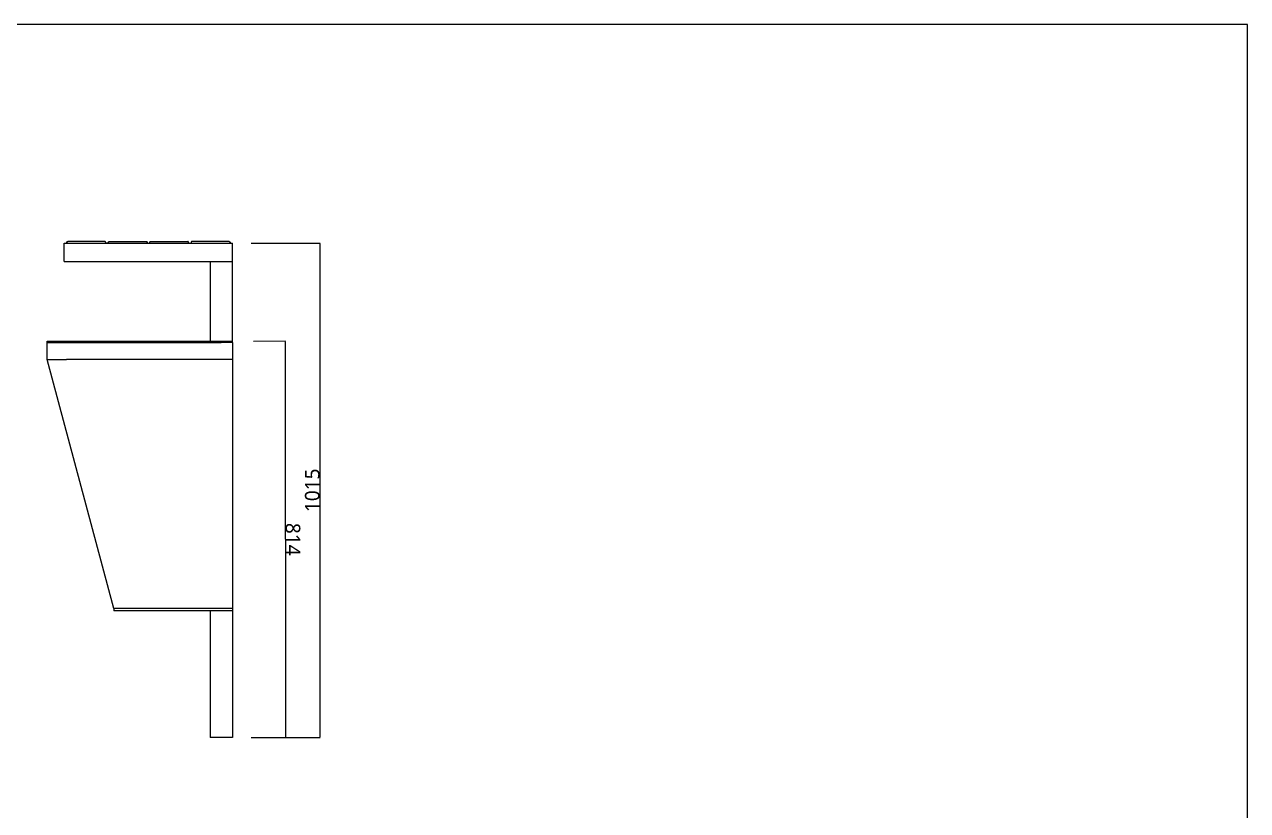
# Model space of a CAD drawing. Header units: millimetres. Extents: x 1422 to 6060, y -58 to 3182.
# Drawn here: x 3547 to 6055, y 1569 to 3182 of the extents above; entities that cross this region are included whole.
import ezdxf

# ---------------------------------------------------------------- set-up
doc = ezdxf.new("R2010")
doc.units = ezdxf.units.MM
doc.header["$MEASUREMENT"] = 0
doc.layers.add('Domyślny', color=7, linetype='Continuous', true_color=0x000000)
doc.layers.add('Utwórz2D linie widoczne', color=7, linetype='Continuous', true_color=0x000000)
doc.styles.add('Roboto', font='Roboto-Regular.ttf')
doc.dimstyles.new('Domyślny', dxfattribs={"dimtxt": 30, "dimasz": 1, "dimexe": 0.5, "dimexo": 0.5, "dimgap": 0.25, "dimtad": 1, "dimtoh": 1, "dimdec": 0, "dimzin": 1, "dimdsep": 46, "dimtxsty": 'Roboto', "dimcen": 0.5, "dimazin": 0, "dimtfac": 1, "dimtdec": 4, "dimtix": 1, "dimtmove": 1, "dimatfit": 3, "dimfxl": 0, "dimtolj": 1, "dimtzin": 1, "dimarcsym": 0})

# ---------------------------------------------------------------- blocks, each defined once
blk = doc.blocks.new('*D3')
at = {"layer": 'Defpoints', "color": 0}
for p in [(4016.6, 2532.6), (4017, 1719.1), (4082.3, 1719.1)]:
    blk.add_point(p, dxfattribs=at)
at = {"layer": 'Domyślny', "color": 0, "lineweight": -2}
for p, q in [((4017.1, 2532.6), (4082.4, 2532.7)), ((4081.9, 2531.7), (4082.3, 1720.1)), ((4017.5, 1719.1), (4082.8, 1719.1))]:
    blk.add_line(p, q, dxfattribs=at)
at = {"layer": 'Domyślny', "color": 0}
for points in [[(4082.1, 2531.7), (4081.8, 2531.7), (4081.9, 2532.7)], [(4082.1, 1720.1), (4082.4, 1720.1), (4082.3, 1719.1)]]:
    blk.add_solid(points, dxfattribs=at)
at = {"layer": 'Domyślny', "color": 0, "insert": (4097.8, 2125.9), "char_height": 30, "attachment_point": 5, "rotation": 270.0246, "style": 'Roboto'}
blk.add_mtext('\\A1;814', dxfattribs=at)
blk = doc.blocks.new('*D4')
at = {"layer": 'Defpoints', "color": 0}
for p in [(4011.9, 2733.6), (4011.9, 1719.1), (4153.2, 1719.1)]:
    blk.add_point(p, dxfattribs=at)
at = {"layer": 'Domyślny', "color": 0, "lineweight": -2}
for p, q in [((4012.4, 2733.6), (4153.7, 2733.6)), ((4153.2, 2732.6), (4153.2, 1720.1)), ((4012.4, 1719.1), (4153.7, 1719.1))]:
    blk.add_line(p, q, dxfattribs=at)
at = {"layer": 'Domyślny', "color": 0}
for points in [[(4153.4, 2732.6), (4153.1, 2732.6), (4153.2, 2733.6)], [(4153.1, 1720.1), (4153.4, 1720.1), (4153.2, 1719.1)]]:
    blk.add_solid(points, dxfattribs=at)
at = {"layer": 'Domyślny', "color": 0, "insert": (4137.6, 2226.3), "char_height": 30, "attachment_point": 5, "rotation": 90, "style": 'Roboto'}
blk.add_mtext('\\A1;1015', dxfattribs=at)

msp = doc.modelspace()

# ---------------------------------------------------------------- linework, layer by layer
at = {"layer": 'Domyślny', "color": 18, "lineweight": 15, "true_color": 0x000000}
for p, q in [((6055.3, 3182.1), (1422.2, 3182.1)), ((6055.3, -57.9), (6055.3, 3182.1))]:
    msp.add_line(p, q, dxfattribs=at)
at = {"layer": 'Utwórz2D linie widoczne'}
for p, q in [((3634.1, 2735.2), (3634.2, 2735.3)), ((3634.1, 2735.1), (3634.1, 2735.2)), ((3634.1, 2735.2), (3634.1, 2735.2)), ((3634.1, 2735), (3634.1, 2735.1)), ((3634.1, 2734.9), (3634.1, 2735)), ((3634.1, 2735), (3634.1, 2735)), ((3634.1, 2734.8), (3634.1, 2734.9)), ((3634.1, 2734.7), (3634.1, 2734.8)), ((3634.1, 2734.8), (3634.1, 2734.8)), ((3634.1, 2734.7), (3634.1, 2733.6)), ((3634.2, 2735.5), (3634.3, 2735.6)), ((3634.2, 2735.4), (3634.2, 2735.5)), ((3634.2, 2735.3), (3634.2, 2735.4)), ((3634.2, 2735.4), (3634.2, 2735.4)), ((3634.3, 2735.7), (3634.4, 2735.8)), ((3634.3, 2735.6), (3634.3, 2735.7)), ((3634.3, 2735.6), (3634.3, 2735.6)), ((3634.4, 2735.8), (3634.4, 2735.9)), ((3634.4, 2735.9), (3634.5, 2735.9)), ((3634.4, 2735.8), (3634.4, 2735.8)), ((3634.5, 2735.9), (3634.5, 2736)), ((3634.5, 2736), (3634.6, 2736)), ((3634.6, 2736), (3634.6, 2736.1)), ((3634.6, 2736.1), (3634.7, 2736.1)), ((3634.7, 2736.1), (3634.7, 2736.2)), ((3634.7, 2736.2), (3634.8, 2736.2)), ((3634.8, 2736.2), (3634.8, 2736.3)), ((3634.8, 2736.3), (3634.9, 2736.3)), ((3634.9, 2736.3), (3635, 2736.4)), ((3634.9, 2736.3), (3634.9, 2736.3)), ((3635, 2736.4), (3635.1, 2736.4)), ((3635.1, 2736.4), (3635.1, 2736.5)), ((3635.1, 2736.5), (3635.2, 2736.5)), ((3635.2, 2736.5), (3635.2, 2736.5)), ((3635.2, 2736.5), (3635.3, 2736.5)), ((3635.3, 2736.5), (3635.4, 2736.6)), ((3635.4, 2736.6), (3635.4, 2736.6)), ((3635.4, 2736.6), (3635.5, 2736.6)), ((3635.5, 2736.6), (3635.6, 2736.6)), ((3635.6, 2736.6), (3635.7, 2736.7)), ((3635.6, 2736.6), (3635.6, 2736.6)), ((3635.7, 2736.7), (3635.8, 2736.7)), ((3635.8, 2736.7), (3635.8, 2736.7)), ((3635.8, 2736.7), (3635.9, 2736.7)), ((3635.9, 2736.7), (3636, 2736.7)), ((3636, 2736.7), (3636.1, 2736.7)), ((3636.3, 2736.7), (3636.1, 2736.7)), ((3637, 2736.7), (3636.3, 2736.7)), ((3638.2, 2736.7), (3637, 2736.7)), ((3639.8, 2736.7), (3638.2, 2736.7)), ((3641.8, 2736.7), (3639.8, 2736.7)), ((3644, 2736.7), (3641.8, 2736.7)), ((3646.5, 2736.7), (3644, 2736.7)), ((3649.2, 2736.7), (3646.5, 2736.7)), ((3652.1, 2736.7), (3649.2, 2736.7)), ((3712.1, 2736.7), (3652.1, 2736.7)), ((3712.2, 2736.7), (3712.1, 2736.7)), ((3712.1, 2736.7), (3712.1, 2736.7)), ((3712.3, 2736.7), (3712.2, 2736.7)), ((3712.4, 2736.7), (3712.3, 2736.7)), ((3712.3, 2736.7), (3712.3, 2736.7)), ((3712.5, 2736.6), (3712.4, 2736.7)), ((3712.6, 2736.6), (3712.5, 2736.6)), ((3712.5, 2736.6), (3712.5, 2736.6)), ((3712.7, 2736.6), (3712.6, 2736.6)), ((3712.8, 2736.6), (3712.7, 2736.6)), ((3712.7, 2736.6), (3712.7, 2736.6)), ((3712.9, 2736.5), (3712.8, 2736.6)), ((3713, 2736.5), (3712.9, 2736.5)), ((3712.9, 2736.5), (3712.9, 2736.5)), ((3713, 2736.4), (3713, 2736.5)), ((3713.1, 2736.4), (3713, 2736.4)), ((3713.2, 2736.4), (3713.1, 2736.4)), ((3713.2, 2736.3), (3713.2, 2736.4)), ((3713.3, 2736.3), (3713.2, 2736.3)), ((3713.3, 2736.2), (3713.3, 2736.3)), ((3713.4, 2736.2), (3713.3, 2736.2)), ((3713.5, 2736.1), (3713.4, 2736.2)), ((3713.4, 2736.2), (3713.4, 2736.2)), ((3713.6, 2736), (3713.5, 2736.1)), ((3713.5, 2736.1), (3713.5, 2736.1)), ((3713.7, 2735.9), (3713.6, 2736)), ((3713.6, 2736), (3713.6, 2736)), ((3713.7, 2735.8), (3713.7, 2735.9)), ((3713.8, 2735.7), (3713.7, 2735.8)), ((3713.7, 2735.8), (3713.7, 2735.8)), ((3713.8, 2735.6), (3713.8, 2735.7)), ((3713.8, 2735.7), (3713.8, 2735.7)), ((3713.9, 2735.6), (3713.8, 2735.6)), ((3713.9, 2735.5), (3713.9, 2735.6)), ((3713.9, 2735.4), (3713.9, 2735.5)), ((3714, 2735.3), (3713.9, 2735.4)), ((3713.9, 2735.4), (3713.9, 2735.4)), ((3714, 2735.2), (3714, 2735.3)), ((3714, 2735.1), (3714, 2735.2)), ((3714, 2735.2), (3714, 2735.2)), ((3714, 2735), (3714, 2735.1)), ((3714, 2734.9), (3714, 2735)), ((3714, 2735), (3714, 2735)), ((3714.1, 2734.8), (3714, 2734.9)), ((3714.1, 2734.7), (3714.1, 2734.8)), ((3714.1, 2734.8), (3714.1, 2734.8)), ((3714.1, 2734.7), (3714.1, 2733.6)), ((3719.1, 2735.2), (3719.2, 2735.3)), ((3719.1, 2735.1), (3719.1, 2735.2)), ((3719.1, 2735.2), (3719.1, 2735.2)), ((3719.1, 2735), (3719.1, 2735.1)), ((3719.1, 2734.9), (3719.1, 2735)), ((3719.1, 2735), (3719.1, 2735)), ((3719.1, 2734.8), (3719.1, 2734.9)), ((3719.1, 2734.7), (3719.1, 2734.8)), ((3719.1, 2734.8), (3719.1, 2734.8)), ((3719.1, 2733.6), (3719.1, 2734.7)), ((3719.2, 2735.5), (3719.3, 2735.6)), ((3719.2, 2735.4), (3719.2, 2735.5)), ((3719.2, 2735.3), (3719.2, 2735.4)), ((3719.2, 2735.4), (3719.2, 2735.4)), ((3719.3, 2735.7), (3719.4, 2735.8)), ((3719.3, 2735.6), (3719.3, 2735.7)), ((3719.3, 2735.7), (3719.3, 2735.7)), ((3719.3, 2735.6), (3719.3, 2735.6)), ((3719.4, 2735.8), (3719.5, 2735.9)), ((3719.4, 2735.8), (3719.4, 2735.8)), ((3719.5, 2736), (3719.6, 2736.1)), ((3719.5, 2735.9), (3719.5, 2736)), ((3719.5, 2736), (3719.5, 2736)), ((3719.6, 2736.1), (3719.7, 2736.2)), ((3719.6, 2736.1), (3719.6, 2736.1)), ((3719.7, 2736.2), (3719.7, 2736.2)), ((3719.7, 2736.2), (3719.8, 2736.2)), ((3719.8, 2736.2), (3719.8, 2736.3)), ((3719.8, 2736.3), (3719.9, 2736.3)), ((3719.9, 2736.3), (3720, 2736.4)), ((3720, 2736.4), (3720, 2736.4)), ((3720, 2736.4), (3720.1, 2736.4)), ((3720.1, 2736.4), (3720.1, 2736.5)), ((3720.1, 2736.5), (3720.2, 2736.5)), ((3720.2, 2736.5), (3720.3, 2736.5)), ((3720.3, 2736.5), (3720.3, 2736.6)), ((3720.3, 2736.6), (3720.4, 2736.6)), ((3720.4, 2736.6), (3720.5, 2736.6)), ((3720.5, 2736.6), (3720.5, 2736.6)), ((3720.5, 2736.6), (3720.6, 2736.6)), ((3720.6, 2736.6), (3720.7, 2736.7)), ((3720.6, 2736.6), (3720.6, 2736.6)), ((3720.7, 2736.7), (3720.8, 2736.7)), ((3720.8, 2736.7), (3720.9, 2736.7)), ((3720.9, 2736.7), (3720.9, 2736.7)), ((3720.9, 2736.7), (3721, 2736.7)), ((3721, 2736.7), (3721.1, 2736.7)), ((3721, 2736.7), (3797.1, 2736.7)), ((3797.1, 2736.7), (3797.1, 2736.7)), ((3797.1, 2736.7), (3797.2, 2736.7)), ((3797.2, 2736.7), (3797.3, 2736.7)), ((3797.3, 2736.7), (3797.3, 2736.7)), ((3797.3, 2736.7), (3797.4, 2736.7)), ((3797.4, 2736.7), (3797.5, 2736.6)), ((3797.5, 2736.6), (3797.5, 2736.6)), ((3797.5, 2736.6), (3797.6, 2736.6)), ((3797.6, 2736.6), (3797.7, 2736.6)), ((3797.7, 2736.6), (3797.7, 2736.6)), ((3797.7, 2736.6), (3797.8, 2736.6)), ((3797.8, 2736.6), (3797.9, 2736.5)), ((3797.9, 2736.5), (3797.9, 2736.5)), ((3797.9, 2736.5), (3798, 2736.5)), ((3798, 2736.5), (3798, 2736.4)), ((3798, 2736.4), (3798.1, 2736.4)), ((3798.1, 2736.4), (3798.2, 2736.4)), ((3798.2, 2736.4), (3798.2, 2736.3)), ((3798.2, 2736.3), (3798.3, 2736.3)), ((3798.3, 2736.3), (3798.3, 2736.2)), ((3798.3, 2736.2), (3798.4, 2736.2)), ((3798.4, 2736.2), (3798.4, 2736.2)), ((3798.4, 2736.2), (3798.5, 2736.1)), ((3798.5, 2736.1), (3798.5, 2736.1)), ((3798.5, 2736.1), (3798.6, 2736)), ((3798.6, 2736), (3798.6, 2736)), ((3798.6, 2736), (3798.7, 2735.9)), ((3798.7, 2735.9), (3798.7, 2735.8)), ((3798.7, 2735.8), (3798.7, 2735.8)), ((3798.7, 2735.8), (3798.8, 2735.7)), ((3798.8, 2735.7), (3798.8, 2735.7)), ((3798.8, 2735.7), (3798.8, 2735.6)), ((3798.8, 2735.6), (3798.9, 2735.6)), ((3798.9, 2735.6), (3798.9, 2735.5)), ((3798.9, 2735.5), (3798.9, 2735.4)), ((3798.9, 2735.4), (3798.9, 2735.4)), ((3798.9, 2735.4), (3799, 2735.3)), ((3799, 2735.3), (3799, 2735.2)), ((3799, 2735.2), (3799, 2735.2)), ((3799, 2735.2), (3799, 2735.1)), ((3799, 2735.1), (3799, 2735)), ((3799, 2735), (3799, 2735)), ((3799, 2735), (3799, 2734.9)), ((3799, 2734.9), (3799.1, 2734.8)), ((3799.1, 2734.8), (3799.1, 2734.8)), ((3799.1, 2734.8), (3799.1, 2734.7)), ((3799.1, 2733.6), (3799.1, 2734.7)), ((3804.1, 2735.2), (3804.2, 2735.3)), ((3804.1, 2735.1), (3804.1, 2735.2)), ((3804.1, 2735.2), (3804.1, 2735.2)), ((3804.1, 2735), (3804.1, 2735.1)), ((3804.1, 2734.9), (3804.1, 2735)), ((3804.1, 2735), (3804.1, 2735)), ((3804.1, 2734.8), (3804.1, 2734.9)), ((3804.1, 2734.7), (3804.1, 2734.8)), ((3804.1, 2734.8), (3804.1, 2734.8)), ((3804.1, 2733.6), (3804.1, 2734.7)), ((3804.2, 2735.5), (3804.3, 2735.6)), ((3804.2, 2735.4), (3804.2, 2735.5)), ((3804.2, 2735.3), (3804.2, 2735.4)), ((3804.2, 2735.4), (3804.2, 2735.4)), ((3804.3, 2735.7), (3804.4, 2735.8)), ((3804.3, 2735.6), (3804.3, 2735.7)), ((3804.3, 2735.7), (3804.3, 2735.7)), ((3804.3, 2735.6), (3804.3, 2735.6)), ((3804.4, 2735.8), (3804.5, 2735.9)), ((3804.4, 2735.8), (3804.4, 2735.8)), ((3804.5, 2736), (3804.6, 2736.1)), ((3804.5, 2735.9), (3804.5, 2736)), ((3804.5, 2736), (3804.5, 2736)), ((3804.6, 2736.1), (3804.7, 2736.2)), ((3804.6, 2736.1), (3804.6, 2736.1)), ((3804.7, 2736.2), (3804.7, 2736.2)), ((3804.7, 2736.2), (3804.8, 2736.2)), ((3804.8, 2736.2), (3804.8, 2736.3)), ((3804.8, 2736.3), (3804.9, 2736.3)), ((3804.9, 2736.3), (3805, 2736.4)), ((3805, 2736.4), (3805, 2736.4)), ((3805, 2736.4), (3805.1, 2736.4)), ((3805.1, 2736.4), (3805.1, 2736.5)), ((3805.1, 2736.5), (3805.2, 2736.5)), ((3805.2, 2736.5), (3805.3, 2736.5)), ((3805.3, 2736.5), (3805.3, 2736.6)), ((3805.3, 2736.6), (3805.4, 2736.6)), ((3805.4, 2736.6), (3805.5, 2736.6)), ((3805.5, 2736.6), (3805.5, 2736.6)), ((3805.5, 2736.6), (3805.6, 2736.6)), ((3805.6, 2736.6), (3805.7, 2736.7)), ((3805.6, 2736.6), (3805.6, 2736.6)), ((3805.7, 2736.7), (3805.8, 2736.7)), ((3805.8, 2736.7), (3805.9, 2736.7)), ((3805.9, 2736.7), (3805.9, 2736.7)), ((3805.9, 2736.7), (3806, 2736.7)), ((3806, 2736.7), (3806.1, 2736.7)), ((3806.1, 2736.7), (3882.1, 2736.7)), ((3882.2, 2736.7), (3882.1, 2736.7)), ((3882.1, 2736.7), (3882.1, 2736.7)), ((3882.3, 2736.7), (3882.2, 2736.7)), ((3882.4, 2736.7), (3882.3, 2736.7)), ((3882.3, 2736.7), (3882.3, 2736.7)), ((3882.5, 2736.6), (3882.4, 2736.7)), ((3882.6, 2736.6), (3882.5, 2736.6)), ((3882.5, 2736.6), (3882.5, 2736.6)), ((3882.7, 2736.6), (3882.6, 2736.6)), ((3882.8, 2736.6), (3882.7, 2736.6)), ((3882.7, 2736.6), (3882.7, 2736.6)), ((3882.9, 2736.5), (3882.8, 2736.6)), ((3883, 2736.5), (3882.9, 2736.5)), ((3882.9, 2736.5), (3882.9, 2736.5)), ((3883, 2736.4), (3883, 2736.5)), ((3883.1, 2736.4), (3883, 2736.4)), ((3883.2, 2736.4), (3883.1, 2736.4)), ((3883.2, 2736.3), (3883.2, 2736.4)), ((3883.3, 2736.3), (3883.2, 2736.3)), ((3883.3, 2736.2), (3883.3, 2736.3)), ((3883.4, 2736.2), (3883.3, 2736.2)), ((3883.5, 2736.1), (3883.4, 2736.2)), ((3883.4, 2736.2), (3883.4, 2736.2)), ((3883.6, 2736), (3883.5, 2736.1)), ((3883.5, 2736.1), (3883.5, 2736.1)), ((3883.7, 2735.9), (3883.6, 2736)), ((3883.6, 2736), (3883.6, 2736)), ((3883.7, 2735.8), (3883.7, 2735.9)), ((3883.8, 2735.7), (3883.7, 2735.8)), ((3883.7, 2735.8), (3883.7, 2735.8)), ((3883.8, 2735.6), (3883.8, 2735.7)), ((3883.8, 2735.7), (3883.8, 2735.7)), ((3883.9, 2735.6), (3883.8, 2735.6)), ((3883.9, 2735.5), (3883.9, 2735.6)), ((3883.9, 2735.4), (3883.9, 2735.5)), ((3884, 2735.3), (3883.9, 2735.4)), ((3883.9, 2735.4), (3883.9, 2735.4)), ((3884, 2735.2), (3884, 2735.3)), ((3884, 2735.1), (3884, 2735.2)), ((3884, 2735.2), (3884, 2735.2)), ((3884, 2735), (3884, 2735.1)), ((3884, 2734.9), (3884, 2735)), ((3884, 2735), (3884, 2735)), ((3884.1, 2734.8), (3884, 2734.9)), ((3884.1, 2734.7), (3884.1, 2734.8)), ((3884.1, 2734.8), (3884.1, 2734.8)), ((3884.1, 2733.6), (3884.1, 2734.7)), ((3889.2, 2735.3), (3889.1, 2735.2)), ((3889.1, 2735.2), (3889.1, 2735.2)), ((3889.1, 2735.2), (3889.1, 2735.1)), ((3889.1, 2735.1), (3889.1, 2735)), ((3889.1, 2735), (3889.1, 2735)), ((3889.1, 2735), (3889.1, 2734.9)), ((3889.1, 2734.9), (3889.1, 2734.8)), ((3889.1, 2734.8), (3889.1, 2734.8)), ((3889.1, 2734.8), (3889.1, 2734.7)), ((3889.1, 2734.7), (3889.1, 2733.6)), ((3889.3, 2735.6), (3889.2, 2735.5)), ((3889.2, 2735.5), (3889.2, 2735.4)), ((3889.2, 2735.4), (3889.2, 2735.4)), ((3889.2, 2735.4), (3889.2, 2735.3)), ((3889.4, 2735.8), (3889.3, 2735.7)), ((3889.3, 2735.7), (3889.3, 2735.7)), ((3889.3, 2735.7), (3889.3, 2735.6)), ((3889.3, 2735.6), (3889.3, 2735.6)), ((3889.5, 2735.9), (3889.4, 2735.8)), ((3889.4, 2735.8), (3889.4, 2735.8)), ((3889.6, 2736.1), (3889.5, 2736)), ((3889.5, 2736), (3889.5, 2736)), ((3889.5, 2736), (3889.5, 2735.9)), ((3889.7, 2736.2), (3889.6, 2736.1)), ((3889.6, 2736.1), (3889.6, 2736.1)), ((3889.8, 2736.2), (3889.7, 2736.2)), ((3889.7, 2736.2), (3889.7, 2736.2)), ((3889.9, 2736.3), (3889.8, 2736.3)), ((3889.8, 2736.3), (3889.8, 2736.2)), ((3890, 2736.4), (3889.9, 2736.3)), ((3890.1, 2736.4), (3890, 2736.4)), ((3890, 2736.4), (3890, 2736.4)), ((3890.2, 2736.5), (3890.1, 2736.5)), ((3890.1, 2736.5), (3890.1, 2736.4)), ((3890.3, 2736.5), (3890.2, 2736.5)), ((3890.4, 2736.6), (3890.3, 2736.6)), ((3890.3, 2736.6), (3890.3, 2736.5)), ((3890.5, 2736.6), (3890.4, 2736.6)), ((3890.6, 2736.6), (3890.5, 2736.6)), ((3890.5, 2736.6), (3890.5, 2736.6)), ((3890.7, 2736.7), (3890.6, 2736.6)), ((3890.6, 2736.6), (3890.6, 2736.6)), ((3890.8, 2736.7), (3890.7, 2736.7)), ((3890.9, 2736.7), (3890.8, 2736.7)), ((3891, 2736.7), (3890.9, 2736.7)), ((3890.9, 2736.7), (3890.9, 2736.7)), ((3891.1, 2736.7), (3891, 2736.7)), ((3951, 2736.7), (3891.1, 2736.7)), ((3953.9, 2736.7), (3951, 2736.7)), ((3956.6, 2736.7), (3953.9, 2736.7)), ((3959.1, 2736.7), (3956.6, 2736.7)), ((3961.4, 2736.7), (3959.1, 2736.7)), ((3963.3, 2736.7), (3961.4, 2736.7)), ((3964.9, 2736.7), (3963.3, 2736.7)), ((3966.1, 2736.7), (3964.9, 2736.7)), ((3966.8, 2736.7), (3966.1, 2736.7)), ((3967.1, 2736.7), (3966.8, 2736.7)), ((3967.1, 2736.7), (3967.1, 2736.7)), ((3967.1, 2736.7), (3967.2, 2736.7)), ((3967.2, 2736.7), (3967.3, 2736.7)), ((3967.3, 2736.7), (3967.3, 2736.7)), ((3967.3, 2736.7), (3967.4, 2736.7)), ((3967.4, 2736.7), (3967.5, 2736.6)), ((3967.5, 2736.6), (3967.5, 2736.6)), ((3967.5, 2736.6), (3967.6, 2736.6)), ((3967.6, 2736.6), (3967.7, 2736.6)), ((3967.7, 2736.6), (3967.7, 2736.6)), ((3967.7, 2736.6), (3967.8, 2736.5)), ((3967.8, 2736.5), (3967.9, 2736.5)), ((3967.9, 2736.5), (3967.9, 2736.5)), ((3967.9, 2736.5), (3968, 2736.5)), ((3968, 2736.5), (3968.1, 2736.4)), ((3968.1, 2736.4), (3968.1, 2736.4)), ((3968.1, 2736.4), (3968.2, 2736.3)), ((3968.2, 2736.3), (3968.2, 2736.3)), ((3968.2, 2736.3), (3968.3, 2736.3)), ((3968.3, 2736.3), (3968.3, 2736.2)), ((3968.3, 2736.2), (3968.4, 2736.2)), ((3968.4, 2736.2), (3968.4, 2736.1)), ((3968.4, 2736.1), (3968.5, 2736.1)), ((3968.5, 2736.1), (3968.5, 2736)), ((3968.5, 2736), (3968.6, 2736)), ((3968.6, 2736), (3968.6, 2735.9)), ((3968.6, 2735.9), (3968.7, 2735.9)), ((3968.7, 2735.9), (3968.7, 2735.8)), ((3968.7, 2735.8), (3968.8, 2735.8)), ((3968.8, 2735.8), (3968.8, 2735.7)), ((3968.8, 2735.7), (3968.8, 2735.6)), ((3968.8, 2735.6), (3968.9, 2735.6)), ((3968.9, 2735.6), (3968.9, 2735.5)), ((3968.9, 2735.5), (3968.9, 2735.4)), ((3968.9, 2735.4), (3968.9, 2735.4)), ((3968.9, 2735.4), (3969, 2735.3)), ((3969, 2735.3), (3969, 2735.2)), ((3969, 2735.2), (3969, 2735.2)), ((3969, 2735.2), (3969, 2735.1)), ((3969, 2735.1), (3969, 2735)), ((3969, 2735), (3969, 2735)), ((3969, 2735), (3969, 2734.9)), ((3969, 2734.9), (3969.1, 2734.8)), ((3969.1, 2734.8), (3969.1, 2734.8)), ((3969.1, 2734.8), (3969.1, 2734.7)), ((3969.1, 2734.7), (3969.1, 2733.6)), ((3628.9, 2733.6), (3629.3, 2733.6)), ((3628.9, 2695.6), (3628.9, 2733.6)), ((3629.3, 2733.6), (3630.3, 2733.6)), ((3630.3, 2733.6), (3632, 2733.6)), ((3632, 2733.6), (3634.3, 2733.6)), ((3634.3, 2733.6), (3637.1, 2733.6)), ((3637.1, 2733.6), (3640.4, 2733.6)), ((3640.4, 2733.6), (3644, 2733.6)), ((3644, 2733.6), (3647.9, 2733.6)), ((3647.9, 2733.6), (3651.9, 2733.6)), ((3651.9, 2733.6), (3950.9, 2733.6)), ((3950.9, 2733.6), (3954.9, 2733.6)), ((3954.9, 2733.6), (3958.8, 2733.6)), ((3958.8, 2733.6), (3962.4, 2733.6)), ((3962.4, 2733.6), (3965.7, 2733.6)), ((3965.7, 2733.6), (3968.5, 2733.6)), ((3968.5, 2733.6), (3970.8, 2733.6)), ((3970.8, 2733.6), (3972.5, 2733.6)), ((3972.5, 2733.6), (3973.6, 2733.6)), ((3973.6, 2733.6), (3973.9, 2733.6)), ((3973.9, 2695.6), (3973.9, 2733.6)), ((3628.9, 2695.6), (3629.3, 2695.6)), ((3629.3, 2695.6), (3630.3, 2695.6)), ((3630.3, 2695.6), (3632, 2695.6)), ((3632, 2695.6), (3634.3, 2695.6)), ((3634.3, 2695.6), (3637.1, 2695.6)), ((3637.1, 2695.6), (3640.4, 2695.6)), ((3640.4, 2695.6), (3644, 2695.6)), ((3644, 2695.6), (3647.9, 2695.6)), ((3647.9, 2695.6), (3651.9, 2695.6)), ((3651.9, 2695.6), (3928.9, 2695.6)), ((3928.9, 2695.6), (3950.9, 2695.6)), ((3928.9, 2532.6), (3928.9, 2695.6)), ((3950.9, 2695.6), (3954.9, 2695.6)), ((3954.9, 2695.6), (3958.8, 2695.6)), ((3958.8, 2695.6), (3962.4, 2695.6)), ((3962.4, 2695.6), (3965.7, 2695.6)), ((3965.7, 2695.6), (3968.5, 2695.6)), ((3968.5, 2695.6), (3970.8, 2695.6)), ((3970.8, 2695.6), (3972.5, 2695.6)), ((3972.5, 2695.6), (3973.6, 2695.6)), ((3973.6, 2695.6), (3973.9, 2695.6)), ((3973.9, 2532.6), (3973.9, 2695.6)), ((3593.7, 2532.6), (3594, 2532.6)), ((3593.7, 2529.6), (3593.7, 2532.6)), ((3593.7, 2529.6), (3594, 2529.6)), ((3593.7, 2494.6), (3593.7, 2529.6)), ((3594, 2532.6), (3594.8, 2532.6)), ((3594, 2529.6), (3594.8, 2529.6)), ((3594.8, 2532.6), (3596.2, 2532.6)), ((3594.8, 2529.6), (3596.2, 2529.6)), ((3596.2, 2532.6), (3598.1, 2532.6)), ((3596.2, 2529.6), (3598.1, 2529.6)), ((3598.1, 2532.6), (3600.4, 2532.6)), ((3598.1, 2529.6), (3600.4, 2529.6)), ((3600.4, 2532.6), (3603.2, 2532.6)), ((3600.4, 2529.6), (3603.2, 2529.6)), ((3603.2, 2532.6), (3606.3, 2532.6)), ((3603.2, 2529.6), (3606.3, 2529.6)), ((3606.3, 2532.6), (3609.6, 2532.6)), ((3606.3, 2529.6), (3609.6, 2529.6)), ((3609.6, 2532.6), (3613.1, 2532.6)), ((3609.6, 2529.6), (3613.1, 2529.6)), ((3613.1, 2532.6), (3616.7, 2532.6)), ((3613.1, 2529.6), (3616.7, 2529.6)), ((3616.7, 2532.6), (3950.9, 2532.6)), ((3616.7, 2529.6), (3950.9, 2529.6)), ((3950.9, 2532.6), (3954.9, 2532.6)), ((3954.9, 2529.6), (3950.9, 2529.6)), ((3954.9, 2532.6), (3958.8, 2532.6)), ((3958.8, 2529.6), (3954.9, 2529.6)), ((3958.8, 2532.6), (3962.4, 2532.6)), ((3962.4, 2529.6), (3958.8, 2529.6)), ((3962.4, 2532.6), (3965.7, 2532.6)), ((3965.7, 2529.6), (3962.4, 2529.6)), ((3965.7, 2532.6), (3968.5, 2532.6)), ((3968.5, 2529.6), (3965.7, 2529.6)), ((3968.5, 2532.6), (3970.8, 2532.6)), ((3970.8, 2529.6), (3968.5, 2529.6)), ((3970.8, 2532.6), (3972.5, 2532.6)), ((3972.5, 2529.6), (3970.8, 2529.6)), ((3972.5, 2532.6), (3973.6, 2532.6)), ((3973.6, 2529.6), (3972.5, 2529.6)), ((3973.6, 2532.6), (3973.9, 2532.6)), ((3973.9, 2529.6), (3973.6, 2529.6)), ((3973.9, 2529.6), (3973.9, 2532.6)), ((3973.9, 2529.6), (3973.9, 2494.6)), ((3730.5, 1984.1), (3593.7, 2494.6)), ((3593.7, 2494.6), (3594, 2494.6)), ((3594, 2494.6), (3594.8, 2494.6)), ((3594.8, 2494.6), (3596.2, 2494.6)), ((3596.2, 2494.6), (3598.1, 2494.6)), ((3598.1, 2494.6), (3600.4, 2494.6)), ((3600.4, 2494.6), (3603.2, 2494.6)), ((3603.2, 2494.6), (3606.3, 2494.6)), ((3606.3, 2494.6), (3609.6, 2494.6)), ((3609.6, 2494.6), (3613.1, 2494.6)), ((3613.1, 2494.6), (3616.7, 2494.6)), ((3616.7, 2494.6), (3633.7, 2494.6)), ((3928.9, 2494.6), (3633.7, 2494.6)), ((3950.9, 2494.6), (3928.9, 2494.6)), ((3954.9, 2494.6), (3950.9, 2494.6)), ((3958.8, 2494.6), (3954.9, 2494.6)), ((3962.4, 2494.6), (3958.8, 2494.6)), ((3965.7, 2494.6), (3962.4, 2494.6)), ((3968.5, 2494.6), (3965.7, 2494.6)), ((3970.8, 2494.6), (3968.5, 2494.6)), ((3972.5, 2494.6), (3970.8, 2494.6)), ((3973.6, 2494.6), (3972.5, 2494.6)), ((3973.9, 2494.6), (3973.6, 2494.6)), ((3973.9, 2494.6), (3973.9, 1984.1)), ((3730.5, 1984.1), (3730.5, 1979.1)), ((3730.8, 1984.1), (3730.5, 1984.1)), ((3731.6, 1984.1), (3730.8, 1984.1)), ((3733, 1984.1), (3731.6, 1984.1)), ((3734.9, 1984.1), (3733, 1984.1)), ((3737.3, 1984.1), (3734.9, 1984.1)), ((3740, 1984.1), (3737.3, 1984.1)), ((3743.1, 1984.1), (3740, 1984.1)), ((3746.4, 1984.1), (3743.1, 1984.1)), ((3749.9, 1984.1), (3746.4, 1984.1)), ((3753.5, 1984.1), (3749.9, 1984.1)), ((3770.5, 1984.1), (3753.5, 1984.1)), ((3928.9, 1984.1), (3770.5, 1984.1)), ((3950.9, 1984.1), (3928.9, 1984.1)), ((3954.9, 1984.1), (3950.9, 1984.1)), ((3958.8, 1984.1), (3954.9, 1984.1)), ((3962.4, 1984.1), (3958.8, 1984.1)), ((3965.7, 1984.1), (3962.4, 1984.1)), ((3968.5, 1984.1), (3965.7, 1984.1)), ((3970.8, 1984.1), (3968.5, 1984.1)), ((3972.5, 1984.1), (3970.8, 1984.1)), ((3973.6, 1984.1), (3972.5, 1984.1)), ((3973.9, 1984.1), (3973.6, 1984.1)), ((3973.9, 1984.1), (3973.9, 1979.1)), ((3730.8, 1979.1), (3730.5, 1979.1)), ((3731.6, 1979.1), (3730.8, 1979.1)), ((3733, 1979.1), (3731.6, 1979.1)), ((3734.9, 1979.1), (3733, 1979.1)), ((3737.3, 1979.1), (3734.9, 1979.1)), ((3740, 1979.1), (3737.3, 1979.1)), ((3743.1, 1979.1), (3740, 1979.1)), ((3746.4, 1979.1), (3743.1, 1979.1)), ((3749.9, 1979.1), (3746.4, 1979.1)), ((3753.5, 1979.1), (3749.9, 1979.1)), ((3950.9, 1979.1), (3753.5, 1979.1)), ((3927.9, 1979.1), (3927.9, 1719.1)), ((3954.9, 1979.1), (3950.9, 1979.1)), ((3958.8, 1979.1), (3954.9, 1979.1)), ((3962.4, 1979.1), (3958.8, 1979.1)), ((3965.7, 1979.1), (3962.4, 1979.1)), ((3968.5, 1979.1), (3965.7, 1979.1)), ((3970.8, 1979.1), (3968.5, 1979.1)), ((3972.5, 1979.1), (3970.8, 1979.1)), ((3973.6, 1979.1), (3972.5, 1979.1)), ((3973.9, 1979.1), (3973.6, 1979.1)), ((3973.9, 1979.1), (3973.9, 1974.1)), ((3973.9, 1979.1), (3973.9, 1719.1)), ((3973.9, 1719.1), (3927.9, 1719.1))]:
    msp.add_line(p, q, dxfattribs=at)

# ---------------------------------------------------------------- dimensions: what is measured, and where the dimension line sits
at = {"layer": 'Domyślny'}
for p1, p2, distance, picture, middle in [((4011.9165, 2733.6338), (4011.9165, 1719.0654), 141.3169, '*D4', (4137.5784, 2226.3496)), ((4016.6, 2532.6), (4017, 1719.1), 65.3, '*D3', (4097.8, 2125.9))]:
    dim = msp.add_aligned_dim(p1=p1, p2=p2, distance=distance, dimstyle='Domyślny', dxfattribs=at)
    dim.commit()
    dim.dimension.update_dxf_attribs({"geometry": picture, "text_midpoint": middle})

doc.saveas('drawing.dxf')
